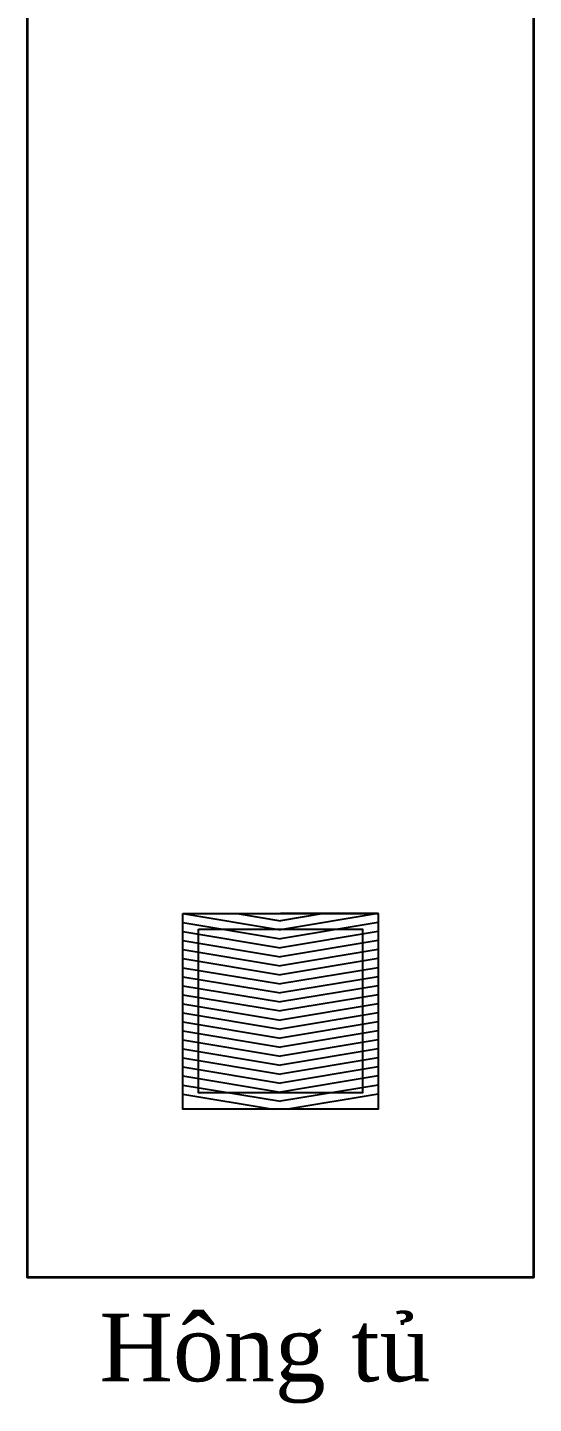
# Model space of a CAD drawing. Header units: millimetres. Extents: x 0 to 19177, y 0 to 12100.
# Drawn here: x 18877 to 19177, y 10061 to 10877 of the extents above; entities that cross this region are included whole.
import ezdxf

# ---------------------------------------------------------------- set-up
doc = ezdxf.new("R2010")
doc.units = ezdxf.units.MM
doc.header["$MEASUREMENT"] = 0
doc.layers.add('NetDam', color=7, linetype='Continuous', lineweight=35)
doc.styles.get("Standard").update_dxf_attribs({"font": 'arial.ttf'})

msp = doc.modelspace()

# ---------------------------------------------------------------- linework, layer by layer
at = {"color": 3}
for p, q in [((18968.72, 10351.24), (19026.72, 10341.61)), ((19000.96, 10351.24), (19026.72, 10346.97)), ((19084.72, 10351.24), (19026.72, 10351.24)), ((19084.72, 10351.24), (19026.72, 10341.61)), ((19052.47, 10351.24), (19026.72, 10346.97)), ((18968.72, 10345.89), (19026.72, 10336.26)), ((19084.72, 10345.89), (19026.72, 10336.26)), ((18968.72, 10340.53), (19026.72, 10330.9)), ((18968.72, 10335.18), (19026.72, 10325.55)), ((19084.72, 10340.53), (19026.72, 10330.9)), ((19084.72, 10335.18), (19026.72, 10325.55)), ((18968.72, 10329.83), (19026.72, 10320.2)), ((19084.72, 10329.83), (19026.72, 10320.2)), ((18968.72, 10324.47), (19026.72, 10314.84)), ((18968.72, 10319.12), (19026.72, 10309.49)), ((19084.72, 10324.47), (19026.72, 10314.84)), ((19084.72, 10319.12), (19026.72, 10309.49)), ((18968.72, 10313.76), (19026.72, 10304.13)), ((19084.72, 10313.76), (19026.72, 10304.13)), ((18968.72, 10308.41), (19026.72, 10298.78)), ((18968.72, 10303.06), (19026.72, 10293.43)), ((19084.72, 10308.41), (19026.72, 10298.78)), ((19084.72, 10303.06), (19026.72, 10293.43)), ((18968.72, 10297.7), (19026.72, 10288.07)), ((18968.72, 10292.35), (19026.72, 10282.72)), ((19084.72, 10297.7), (19026.72, 10288.07)), ((19084.72, 10292.35), (19026.72, 10282.72)), ((18968.72, 10287), (19026.72, 10277.37)), ((19084.72, 10287), (19026.72, 10277.37)), ((18968.72, 10281.64), (19026.72, 10272.01)), ((18968.72, 10276.29), (19026.72, 10266.66)), ((19084.72, 10281.64), (19026.72, 10272.01)), ((19084.72, 10276.29), (19026.72, 10266.66)), ((18968.72, 10270.93), (19026.72, 10261.3)), ((19084.72, 10270.93), (19026.72, 10261.3)), ((18968.72, 10265.58), (19026.72, 10255.95)), ((18968.72, 10260.23), (19026.72, 10250.6)), ((19084.72, 10265.58), (19026.72, 10255.95)), ((19084.72, 10260.23), (19026.72, 10250.6)), ((18968.72, 10254.87), (19026.72, 10245.24)), ((19084.72, 10254.87), (19026.72, 10245.24)), ((18968.72, 10249.52), (19026.72, 10239.89)), ((18968.72, 10244.16), (19022.46, 10235.24)), ((19084.72, 10249.52), (19026.72, 10239.89)), ((19084.72, 10244.16), (19030.97, 10235.24))]:
    msp.add_line(p, q, dxfattribs=at)
msp.add_lwpolyline([(18968.72, 10351.24), (19084.72, 10351.24), (19084.72, 10235.24), (18968.72, 10235.24)], close=True, dxfattribs=at)
msp.add_lwpolyline([(18978.15, 10341.99), (19075.28, 10341.99), (19075.28, 10244.86), (18978.15, 10244.86)], close=True)
at = {"layer": 'NetDam', "color": 0}
msp.add_lwpolyline([(18876.72, 11735.24), (19176.72, 11735.24), (19176.72, 10135.24), (18876.72, 10135.24)], close=True, dxfattribs=at)

# ---------------------------------------------------------------- texts
at = {"insert": (18919.29, 10113.79), "char_height": 40, "attachment_point": 1}
msp.add_mtext_dynamic_manual_height_columns('{\\fTimes New Roman|b0|i0|c0|p18;Hông tủ}', width=239.0326, gutter_width=1, heights=[0], dxfattribs=at)

doc.saveas('drawing.dxf')
